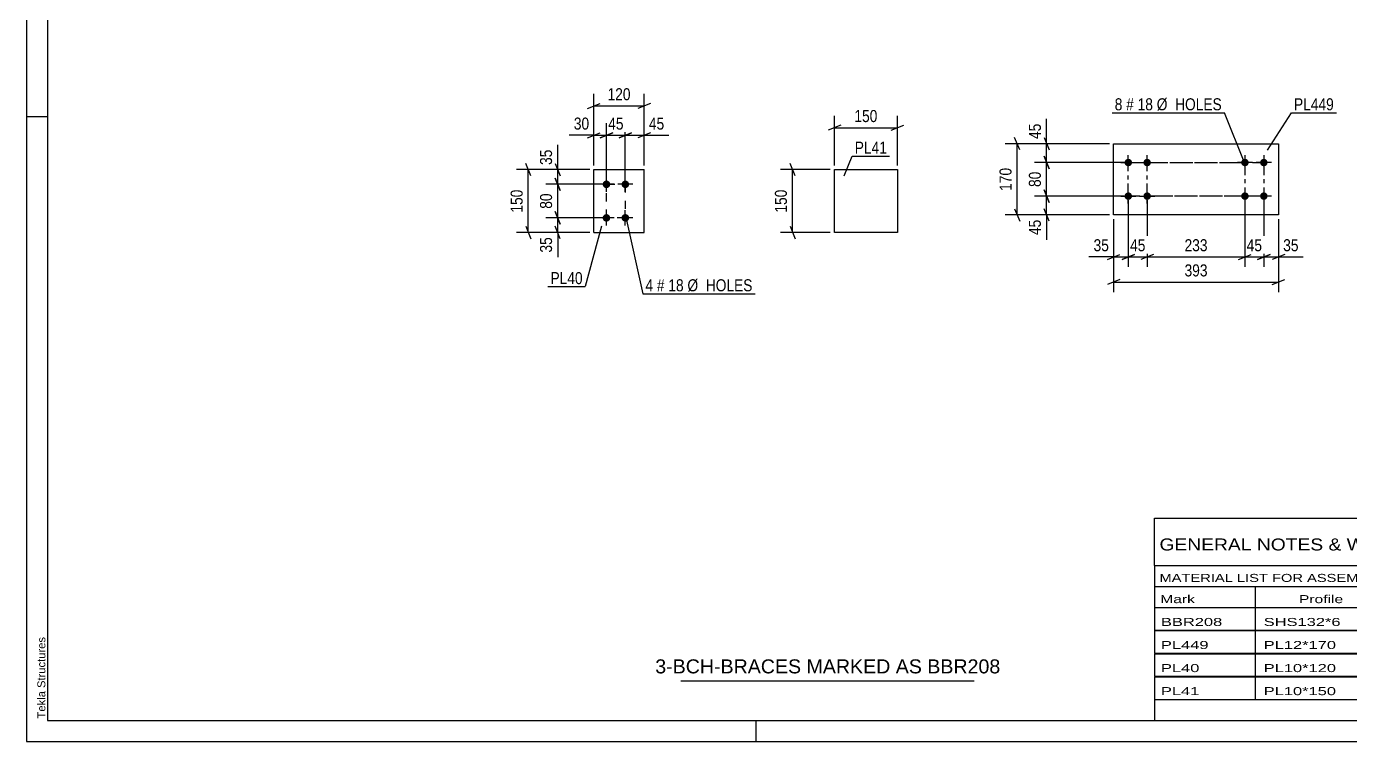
# Model space of a CAD drawing. Header units: millimetres. Extents: x 0 to 594, y 0 to 420.
# Drawn here: x 0 to 315.7, y 0 to 170.5 of the extents above; entities that cross this region are included whole.
import ezdxf

# ---------------------------------------------------------------- set-up
doc = ezdxf.new("R2010")
doc.units = ezdxf.units.MM
doc.linetypes.add('DXK_LINE_DOT2', pattern=[3.9198, 1.9599, -1.9599])
doc.linetypes.add('DXK_LINE_DOT3', pattern=[5.9187, 2.979, -0.9799, 0.9799, -0.9799])
doc.styles.add('Arial', font='ARIAL.TTF', dxfattribs={"height": 0.2})
doc.styles.add('Arial Narrow', font='ARIALN.TTF', dxfattribs={"height": 0.2})

# ---------------------------------------------------------------- blocks, each defined once
blk = doc.blocks.new('Unknown-581589575-1129')
at = {"color": 5, "linetype": 'Continuous'}
for p, q in [((0, 420), (0, 0)), ((5, 415), (5, 5)), ((5, 149), (0, 149)), ((5, 5), (589, 5)), ((174, 0), (174, 5)), ((0, 0), (594, 0))]:
    blk.add_line(p, q, dxfattribs=at)
at = {"color": 174, "linetype": 'Continuous', "style": 'Arial'}
blk.add_text('Tekla Structures', height=1.9102, rotation=90, dxfattribs=at).set_placement((4.5, 5.5))
blk = doc.blocks.new('Part-581589575-4401 - 4400')
at = {"color": 2, "linetype": 'Continuous'}
for p, q in [((259.22, 142.57), (298.53, 142.57)), ((259.22, 125.57), (259.22, 142.57)), ((298.53, 142.57), (298.53, 125.57)), ((298.53, 125.57), (259.22, 125.57))]:
    blk.add_line(p, q, dxfattribs=at)
blk = doc.blocks.new('Bolt-581589575-4402 - 4400')
at = {"linetype": 'Continuous'}
for points in [[(290.53, 137.17, -1), (290.53, 138.97, -1)], [(295.03, 137.17, -1), (295.03, 138.97, -1)], [(290.53, 129.17, -1), (290.53, 130.97, -1)], [(295.03, 129.17, -1), (295.03, 130.97, -1)]]:
    blk.add_hatch(color=1, dxfattribs=at).paths.add_polyline_path(points)
at = {"color": 1, "linetype": 'Continuous'}
for p, q in [((290.53, 139.87), (290.53, 136.27)), ((295.03, 139.87), (295.03, 136.27)), ((292.33, 138.07), (288.73, 138.07)), ((296.83, 138.07), (293.23, 138.07)), ((292.33, 130.07), (288.73, 130.07)), ((290.53, 131.87), (290.53, 128.27)), ((296.83, 130.07), (293.23, 130.07)), ((295.03, 131.87), (295.03, 128.27))]:
    blk.add_line(p, q, dxfattribs=at)
blk = doc.blocks.new('Bolt-581589575-4403 - 4400')
at = {"linetype": 'Continuous'}
for points in [[(262.72, 138.97, -1), (262.72, 137.17, -1)], [(267.22, 138.97, -1), (267.22, 137.17, -1)], [(262.72, 130.97, -1), (262.72, 129.17, -1)], [(267.22, 130.97, -1), (267.22, 129.17, -1)]]:
    blk.add_hatch(color=1, dxfattribs=at).paths.add_polyline_path(points)
at = {"color": 1, "linetype": 'Continuous'}
for p, q in [((262.72, 136.27), (262.72, 139.87)), ((267.22, 136.27), (267.22, 139.87)), ((260.92, 138.07), (264.52, 138.07)), ((265.42, 138.07), (269.02, 138.07)), ((260.92, 130.07), (264.52, 130.07)), ((262.72, 128.27), (262.72, 131.87)), ((265.42, 130.07), (269.02, 130.07)), ((267.22, 128.27), (267.22, 131.87))]:
    blk.add_line(p, q, dxfattribs=at)
blk = doc.blocks.new('Bolt-581589575-2187 - 2153')
at = {"linetype": 'Continuous'}
for points in [[(138.29, 131.98), (138.1, 132), (137.92, 132.05), (137.76, 132.15), (137.62, 132.27), (137.51, 132.43), (137.43, 132.6), (137.39, 132.78), (137.39, 132.97), (137.43, 133.15), (137.51, 133.33), (137.62, 133.48), (137.76, 133.6), (137.92, 133.7), (138.1, 133.76), (138.29, 133.78), (138.48, 133.76), (138.66, 133.7), (138.82, 133.6), (138.96, 133.48), (139.07, 133.33), (139.15, 133.15), (139.18, 132.97), (139.18, 132.78), (139.15, 132.6), (139.07, 132.43), (138.96, 132.27), (138.82, 132.15), (138.66, 132.05), (138.48, 132)], [(142.79, 131.98), (142.6, 132), (142.42, 132.05), (142.26, 132.15), (142.12, 132.27), (142.01, 132.43), (141.93, 132.6), (141.89, 132.78), (141.89, 132.97), (141.93, 133.15), (142.01, 133.33), (142.12, 133.48), (142.26, 133.6), (142.42, 133.7), (142.6, 133.76), (142.79, 133.78), (142.98, 133.76), (143.16, 133.7), (143.32, 133.6), (143.46, 133.48), (143.57, 133.33), (143.65, 133.15), (143.68, 132.97), (143.68, 132.78), (143.65, 132.6), (143.57, 132.43), (143.46, 132.27), (143.32, 132.15), (143.16, 132.05), (142.98, 132)], [(138.29, 123.98), (138.1, 124), (137.92, 124.05), (137.76, 124.15), (137.62, 124.27), (137.51, 124.43), (137.43, 124.6), (137.39, 124.78), (137.39, 124.97), (137.43, 125.15), (137.51, 125.33), (137.62, 125.48), (137.76, 125.6), (137.92, 125.7), (138.1, 125.76), (138.29, 125.78), (138.48, 125.76), (138.66, 125.7), (138.82, 125.6), (138.96, 125.48), (139.07, 125.33), (139.15, 125.15), (139.18, 124.97), (139.18, 124.78), (139.15, 124.6), (139.07, 124.43), (138.96, 124.27), (138.82, 124.15), (138.66, 124.05), (138.48, 124)], [(142.79, 123.98), (142.6, 124), (142.42, 124.05), (142.26, 124.15), (142.12, 124.27), (142.01, 124.43), (141.93, 124.6), (141.89, 124.78), (141.89, 124.97), (141.93, 125.15), (142.01, 125.33), (142.12, 125.48), (142.26, 125.6), (142.42, 125.7), (142.6, 125.76), (142.79, 125.78), (142.98, 125.76), (143.16, 125.7), (143.32, 125.6), (143.46, 125.48), (143.57, 125.33), (143.65, 125.15), (143.68, 124.97), (143.68, 124.78), (143.65, 124.6), (143.57, 124.43), (143.46, 124.27), (143.32, 124.15), (143.16, 124.05), (142.98, 124)]]:
    blk.add_hatch(color=1, dxfattribs=at).paths.add_polyline_path(points)
at = {"color": 1, "linetype": 'Continuous'}
for p, q in [((140.09, 132.88), (136.49, 132.88)), ((138.29, 131.08), (138.29, 134.68)), ((144.59, 132.88), (140.99, 132.88)), ((142.79, 131.08), (142.79, 134.68)), ((138.29, 123.08), (138.29, 126.68)), ((142.79, 123.08), (142.79, 126.68)), ((140.09, 124.88), (136.49, 124.88)), ((144.59, 124.88), (140.99, 124.88))]:
    blk.add_line(p, q, dxfattribs=at)
blk = doc.blocks.new('Part-581589575-2192 - 2153')
at = {"color": 2, "linetype": 'Continuous'}
for p, q in [((135.29, 121.38), (135.29, 136.38)), ((135.29, 136.38), (147.29, 136.38)), ((147.29, 121.38), (147.29, 136.38)), ((135.29, 121.38), (135.29, 121.38)), ((135.29, 121.38), (147.29, 121.38)), ((147.29, 121.38), (147.29, 121.38))]:
    blk.add_line(p, q, dxfattribs=at)
at = {"color": 7, "linetype": 'DXK_LINE_DOT2'}
for p, q in [((135.29, 136.38), (147.29, 136.38)), ((135.29, 121.38), (135.29, 121.38)), ((135.29, 121.38), (147.29, 121.38)), ((147.29, 121.38), (147.29, 121.38))]:
    blk.add_line(p, q, dxfattribs=at)
blk = doc.blocks.new('Part-581589575-2396 - 2390')
at = {"color": 2, "linetype": 'Continuous'}
for p, q in [((192.66, 121.38), (192.66, 136.38)), ((192.66, 136.38), (207.66, 136.38)), ((207.66, 136.38), (207.66, 121.38)), ((207.66, 121.38), (192.66, 121.38))]:
    blk.add_line(p, q, dxfattribs=at)
blk = doc.blocks.new('Rectangle-581589575-4527 - 4400')
at = {"color": 1, "linetype": 'DXK_LINE_DOT3'}
blk.add_lwpolyline([(262.72, 138.07), (295.03, 138.07), (295.03, 130.07), (262.72, 130.07), (262.72, 138.07)], close=True, dxfattribs=at)
blk = doc.blocks.new('Rectangle-581589575-2376 - 2153')
at = {"color": 1, "linetype": 'DXK_LINE_DOT2'}
blk.add_lwpolyline([(138.29, 132.88), (142.79, 132.88), (142.79, 124.88), (138.29, 124.88), (138.29, 132.88)], close=True, dxfattribs=at)
blk = doc.blocks.new('Rectangle-581589575-4537 - 4400')
at = {"color": 1, "linetype": 'DXK_LINE_DOT3'}
blk.add_lwpolyline([(267.22, 138.07), (290.53, 138.07), (290.53, 130.07), (267.22, 130.07), (267.22, 138.07)], close=True, dxfattribs=at)
blk = doc.blocks.new('StraightDimension-581589575-4411 - 4400')
at = {"color": 7, "linetype": 'Continuous'}
for p, q in [((295.03, 129.07), (295.03, 113.17)), ((298.53, 124.57), (298.53, 113.17)), ((293.53, 114.97), (296.53, 116.17)), ((295.03, 115.57), (298.53, 115.57)), ((300.03, 116.17), (297.03, 114.97))]:
    blk.add_line(p, q, dxfattribs=at)
at = {"color": 0}
blk.add_wipeout([(303.91, 116.32), (303.91, 120.52), (299.05, 120.52), (299.05, 116.32)], dxfattribs=at)
at = {"color": 7, "linetype": 'Continuous'}
blk.add_line((298.53, 115.57), (304.43, 115.57), dxfattribs=at)
blk.add_line((298.53, 115.57), (304.43, 115.57), dxfattribs=at)
at = {"color": 3, "style": 'Arial Narrow'}
blk.add_text('35', height=2.863, dxfattribs=at).set_placement((299.65, 116.92))
blk = doc.blocks.new('StraightDimension-581589575-4412 - 4400')
at = {"color": 7, "linetype": 'Continuous'}
for p, q in [((290.53, 129.07), (290.53, 113.17)), ((295.03, 129.07), (295.03, 113.17)), ((289.03, 114.97), (292.03, 116.17)), ((290.53, 115.57), (295.03, 115.57)), ((296.53, 116.17), (293.53, 114.97))]:
    blk.add_line(p, q, dxfattribs=at)
at = {"color": 0}
blk.add_wipeout([(295.21, 116.32), (295.21, 120.52), (290.35, 120.52), (290.35, 116.32)], dxfattribs=at)
at = {"color": 3, "style": 'Arial Narrow'}
blk.add_text('45', height=2.863, dxfattribs=at).set_placement((290.95, 116.92))
blk = doc.blocks.new('StraightDimension-581589575-4413 - 4400')
at = {"color": 7, "linetype": 'Continuous'}
for p, q in [((267.22, 129.07), (267.22, 113.17)), ((290.53, 129.07), (290.53, 113.17)), ((268.72, 116.17), (265.72, 114.97)), ((267.22, 115.57), (290.53, 115.57)), ((289.03, 114.97), (292.03, 116.17))]:
    blk.add_line(p, q, dxfattribs=at)
at = {"color": 0}
blk.add_wipeout([(282.22, 116.32), (282.22, 120.52), (275.53, 120.52), (275.53, 116.32)], dxfattribs=at)
at = {"color": 3, "style": 'Arial Narrow'}
blk.add_text('233', height=2.863, dxfattribs=at).set_placement((276.13, 116.92))
blk = doc.blocks.new('StraightDimension-581589575-4414 - 4400')
at = {"color": 7, "linetype": 'Continuous'}
for p, q in [((262.72, 129.07), (262.72, 113.17)), ((267.22, 129.07), (267.22, 113.17)), ((261.22, 114.97), (264.22, 116.17)), ((262.72, 115.57), (267.22, 115.57)), ((268.72, 116.17), (265.72, 114.97))]:
    blk.add_line(p, q, dxfattribs=at)
at = {"color": 0}
blk.add_wipeout([(267.4, 116.32), (267.4, 120.52), (262.54, 120.52), (262.54, 116.32)], dxfattribs=at)
at = {"color": 3, "style": 'Arial Narrow'}
blk.add_text('45', height=2.863, dxfattribs=at).set_placement((263.14, 116.92))
blk = doc.blocks.new('StraightDimension-581589575-4415 - 4400')
at = {"color": 7, "linetype": 'Continuous'}
for p, q in [((262.72, 129.07), (262.72, 113.17)), ((259.22, 124.57), (259.22, 113.17)), ((257.72, 114.97), (260.72, 116.17)), ((259.22, 115.57), (262.72, 115.57)), ((264.22, 116.17), (261.22, 114.97))]:
    blk.add_line(p, q, dxfattribs=at)
at = {"color": 0}
blk.add_wipeout([(258.69, 116.32), (258.69, 120.52), (253.84, 120.52), (253.84, 116.32)], dxfattribs=at)
at = {"color": 7, "linetype": 'Continuous'}
blk.add_line((259.22, 115.57), (253.31, 115.57), dxfattribs=at)
blk.add_line((259.22, 115.57), (253.31, 115.57), dxfattribs=at)
at = {"color": 3, "style": 'Arial Narrow'}
blk.add_text('35', height=2.863, dxfattribs=at).set_placement((254.44, 116.92))
blk = doc.blocks.new('StraightDimension-581589575-4431 - 4400')
at = {"color": 7, "linetype": 'Continuous'}
for p, q in [((259.22, 124.57), (259.22, 107.17)), ((298.53, 124.57), (298.53, 107.17)), ((260.72, 110.17), (257.72, 108.97)), ((259.22, 109.57), (298.53, 109.57)), ((297.03, 108.97), (300.03, 110.17))]:
    blk.add_line(p, q, dxfattribs=at)
at = {"color": 0}
blk.add_wipeout([(282.22, 110.32), (282.22, 114.52), (275.53, 114.52), (275.53, 110.32)], dxfattribs=at)
at = {"color": 3, "style": 'Arial Narrow'}
blk.add_text('393', height=2.863, dxfattribs=at).set_placement((276.13, 110.92))
blk = doc.blocks.new('StraightDimension-581589575-4435 - 4400')
at = {"color": 7, "linetype": 'Continuous'}
for p, q in [((258.22, 142.57), (240.37, 142.57)), ((242.62, 144.07), (243.82, 141.07)), ((243.22, 138.07), (243.22, 142.57)), ((243.82, 136.57), (242.62, 139.57)), ((261.72, 138.07), (240.37, 138.07))]:
    blk.add_line(p, q, dxfattribs=at)
at = {"color": 0}
blk.add_wipeout([(242.47, 147.95), (238.27, 147.95), (238.27, 143.09), (242.47, 143.09)], dxfattribs=at)
at = {"color": 7, "linetype": 'Continuous'}
blk.add_line((243.22, 142.57), (243.22, 148.47), dxfattribs=at)
blk.add_line((243.22, 142.57), (243.22, 148.47), dxfattribs=at)
at = {"color": 3, "style": 'Arial Narrow'}
blk.add_text('45', height=2.863, rotation=90.0002, dxfattribs=at).set_placement((241.87, 143.69))
blk = doc.blocks.new('StraightDimension-581589575-4436 - 4400')
at = {"color": 7, "linetype": 'Continuous'}
for p, q in [((242.62, 139.57), (243.82, 136.57)), ((261.72, 138.07), (240.37, 138.07)), ((243.22, 130.07), (243.22, 138.07)), ((261.72, 130.07), (240.37, 130.07)), ((243.82, 128.57), (242.62, 131.57))]:
    blk.add_line(p, q, dxfattribs=at)
at = {"color": 0}
blk.add_wipeout([(242.47, 136.49), (238.27, 136.49), (238.27, 131.64), (242.47, 131.64)], dxfattribs=at)
at = {"color": 3, "style": 'Arial Narrow'}
blk.add_text('80', height=2.863, rotation=90.0002, dxfattribs=at).set_placement((241.87, 132.24))
blk = doc.blocks.new('StraightDimension-581589575-4437 - 4400')
at = {"color": 7, "linetype": 'Continuous'}
for p, q in [((261.72, 130.07), (240.37, 130.07)), ((242.62, 131.57), (243.82, 128.57)), ((243.22, 125.57), (243.22, 130.07)), ((243.82, 124.07), (242.62, 127.07)), ((258.22, 125.57), (240.37, 125.57))]:
    blk.add_line(p, q, dxfattribs=at)
at = {"color": 0}
blk.add_wipeout([(242.47, 125.04), (238.27, 125.04), (238.27, 120.18), (242.47, 120.18)], dxfattribs=at)
at = {"color": 7, "linetype": 'Continuous'}
blk.add_line((243.22, 125.57), (243.22, 119.66), dxfattribs=at)
blk.add_line((243.22, 125.57), (243.22, 119.66), dxfattribs=at)
at = {"color": 3, "style": 'Arial Narrow'}
blk.add_text('45', height=2.863, rotation=90.0002, dxfattribs=at).set_placement((241.87, 120.78))
blk = doc.blocks.new('StraightDimension-581589575-4451 - 4400')
at = {"color": 7, "linetype": 'Continuous'}
for p, q in [((258.22, 142.57), (233.37, 142.57)), ((236.82, 141.07), (235.62, 144.07)), ((236.22, 125.57), (236.22, 142.57)), ((235.62, 127.07), (236.82, 124.07)), ((258.22, 125.57), (233.37, 125.57))]:
    blk.add_line(p, q, dxfattribs=at)
at = {"color": 0}
blk.add_wipeout([(235.47, 137.41), (231.27, 137.41), (231.27, 130.72), (235.47, 130.72)], dxfattribs=at)
at = {"color": 3, "style": 'Arial Narrow'}
blk.add_text('170', height=2.863, rotation=90.0002, dxfattribs=at).set_placement((234.87, 131.32))
blk = doc.blocks.new('StraightDimension-581589575-2360 - 2153')
at = {"color": 7, "linetype": 'Continuous'}
for p, q in [((133.79, 150.98), (136.79, 152.18)), ((135.29, 137.38), (135.29, 154.43)), ((135.29, 151.58), (147.29, 151.58)), ((148.79, 152.18), (145.79, 150.98)), ((147.29, 137.38), (147.29, 154.43))]:
    blk.add_line(p, q, dxfattribs=at)
at = {"color": 0}
blk.add_wipeout([(144.63, 152.33), (144.63, 156.53), (137.95, 156.53), (137.95, 152.33)], dxfattribs=at)
at = {"color": 3, "style": 'Arial Narrow'}
blk.add_text('120', height=2.863, dxfattribs=at).set_placement((138.55, 152.93))
blk = doc.blocks.new('StraightDimension-581589575-2292 - 2153')
at = {"color": 7, "linetype": 'Continuous'}
for p, q in [((126.06, 126.38), (127.26, 123.38)), ((137.29, 124.88), (123.81, 124.88)), ((126.66, 121.38), (126.66, 124.88)), ((134.29, 121.38), (123.81, 121.38)), ((127.26, 119.88), (126.06, 122.88))]:
    blk.add_line(p, q, dxfattribs=at)
at = {"color": 0}
blk.add_wipeout([(125.91, 120.85), (121.71, 120.85), (121.71, 116), (125.91, 116)], dxfattribs=at)
at = {"color": 7, "linetype": 'Continuous'}
blk.add_line((126.66, 121.38), (126.66, 115.47), dxfattribs=at)
blk.add_line((126.66, 121.38), (126.66, 115.47), dxfattribs=at)
at = {"color": 3, "style": 'Arial Narrow'}
blk.add_text('35', height=2.863, rotation=90.0002, dxfattribs=at).set_placement((125.31, 116.6))
blk = doc.blocks.new('StraightDimension-581589575-2269 - 2153')
at = {"color": 7, "linetype": 'Continuous'}
for p, q in [((134.29, 136.38), (123.81, 136.38)), ((126.06, 137.88), (127.26, 134.88)), ((126.66, 132.88), (126.66, 136.38)), ((137.29, 132.88), (123.81, 132.88)), ((127.26, 131.38), (126.06, 134.38))]:
    blk.add_line(p, q, dxfattribs=at)
at = {"color": 0}
blk.add_wipeout([(125.91, 141.76), (121.71, 141.76), (121.71, 136.9), (125.91, 136.9)], dxfattribs=at)
at = {"color": 7, "linetype": 'Continuous'}
blk.add_line((126.66, 136.38), (126.66, 142.28), dxfattribs=at)
blk.add_line((126.66, 136.38), (126.66, 142.28), dxfattribs=at)
at = {"color": 3, "style": 'Arial Narrow'}
blk.add_text('35', height=2.863, rotation=90.0002, dxfattribs=at).set_placement((125.31, 137.5))
blk = doc.blocks.new('StraightDimension-581589575-2282 - 2153')
at = {"color": 7, "linetype": 'Continuous'}
for p, q in [((137.29, 132.88), (123.81, 132.88)), ((126.06, 134.38), (127.26, 131.38)), ((126.66, 124.88), (126.66, 132.88)), ((127.26, 123.38), (126.06, 126.38)), ((137.29, 124.88), (123.81, 124.88))]:
    blk.add_line(p, q, dxfattribs=at)
at = {"color": 0}
blk.add_wipeout([(125.91, 131.31), (121.71, 131.31), (121.71, 126.45), (125.91, 126.45)], dxfattribs=at)
at = {"color": 3, "style": 'Arial Narrow'}
blk.add_text('80', height=2.863, rotation=90.0002, dxfattribs=at).set_placement((125.31, 127.05))
blk = doc.blocks.new('StraightDimension-581589575-2306 - 2153')
at = {"color": 7, "linetype": 'Continuous'}
for p, q in [((134.29, 136.38), (116.81, 136.38)), ((120.26, 134.88), (119.06, 137.88)), ((119.66, 121.38), (119.66, 136.38)), ((134.29, 121.38), (116.81, 121.38)), ((119.06, 122.88), (120.26, 119.88))]:
    blk.add_line(p, q, dxfattribs=at)
at = {"color": 0}
blk.add_wipeout([(118.91, 132.22), (114.71, 132.22), (114.71, 125.53), (118.91, 125.53)], dxfattribs=at)
at = {"color": 3, "style": 'Arial Narrow'}
blk.add_text('150', height=2.863, rotation=90.0002, dxfattribs=at).set_placement((118.31, 126.13))
blk = doc.blocks.new('StraightDimension-581589575-2323 - 2153')
at = {"color": 7, "linetype": 'Continuous'}
for p, q in [((142.79, 133.88), (142.79, 147.43)), ((147.29, 137.38), (147.29, 147.43)), ((141.29, 143.98), (144.29, 145.18)), ((142.79, 144.58), (147.29, 144.58)), ((148.79, 145.18), (145.79, 143.98))]:
    blk.add_line(p, q, dxfattribs=at)
at = {"color": 0}
blk.add_wipeout([(152.67, 145.33), (152.67, 149.53), (147.81, 149.53), (147.81, 145.33)], dxfattribs=at)
at = {"color": 7, "linetype": 'Continuous'}
blk.add_line((147.29, 144.58), (153.2, 144.58), dxfattribs=at)
blk.add_line((147.29, 144.58), (153.2, 144.58), dxfattribs=at)
at = {"color": 3, "style": 'Arial Narrow'}
blk.add_text('45', height=2.863, dxfattribs=at).set_placement((148.41, 145.93))
blk = doc.blocks.new('StraightDimension-581589575-2336 - 2153')
at = {"color": 7, "linetype": 'Continuous'}
for p, q in [((138.29, 133.88), (138.29, 147.43)), ((142.79, 133.88), (142.79, 147.43)), ((136.79, 143.98), (139.79, 145.18)), ((138.29, 144.58), (142.79, 144.58)), ((144.29, 145.18), (141.29, 143.98))]:
    blk.add_line(p, q, dxfattribs=at)
at = {"color": 0}
blk.add_wipeout([(142.97, 145.33), (142.97, 149.53), (138.11, 149.53), (138.11, 145.33)], dxfattribs=at)
at = {"color": 3, "style": 'Arial Narrow'}
blk.add_text('45', height=2.863, dxfattribs=at).set_placement((138.71, 145.93))
blk = doc.blocks.new('StraightDimension-581589575-2346 - 2153')
at = {"color": 7, "linetype": 'Continuous'}
for p, q in [((135.29, 137.38), (135.29, 147.43)), ((138.29, 133.88), (138.29, 147.43)), ((133.79, 143.98), (136.79, 145.18)), ((135.29, 144.58), (138.29, 144.58)), ((139.79, 145.18), (136.79, 143.98))]:
    blk.add_line(p, q, dxfattribs=at)
at = {"color": 0}
blk.add_wipeout([(134.76, 145.33), (134.76, 149.53), (129.91, 149.53), (129.91, 145.33)], dxfattribs=at)
at = {"color": 7, "linetype": 'Continuous'}
blk.add_line((135.29, 144.58), (129.38, 144.58), dxfattribs=at)
blk.add_line((135.29, 144.58), (129.38, 144.58), dxfattribs=at)
at = {"color": 3, "style": 'Arial Narrow'}
blk.add_text('30', height=2.863, dxfattribs=at).set_placement((130.51, 145.93))
blk = doc.blocks.new('StraightDimension-581589575-2398 - 2390')
at = {"color": 7, "linetype": 'Continuous'}
for p, q in [((192.66, 137.38), (192.66, 149.23)), ((207.66, 137.38), (207.66, 149.23)), ((194.16, 146.98), (191.16, 145.78)), ((192.66, 146.38), (207.66, 146.38)), ((206.16, 145.78), (209.16, 146.98))]:
    blk.add_line(p, q, dxfattribs=at)
at = {"color": 0}
blk.add_wipeout([(203.5, 147.13), (203.5, 151.33), (196.81, 151.33), (196.81, 147.13)], dxfattribs=at)
at = {"color": 3, "style": 'Arial Narrow'}
blk.add_text('150', height=2.863, dxfattribs=at).set_placement((197.41, 147.73))
blk = doc.blocks.new('StraightDimension-581589575-2409 - 2390')
at = {"color": 7, "linetype": 'Continuous'}
for p, q in [((191.66, 136.38), (179.81, 136.38)), ((183.26, 134.88), (182.06, 137.88)), ((182.66, 121.38), (182.66, 136.38)), ((191.66, 121.38), (179.81, 121.38)), ((182.06, 122.88), (183.26, 119.88))]:
    blk.add_line(p, q, dxfattribs=at)
at = {"color": 0}
blk.add_wipeout([(181.91, 132.22), (177.71, 132.22), (177.71, 125.53), (181.91, 125.53)], dxfattribs=at)
at = {"color": 3, "style": 'Arial Narrow'}
blk.add_text('150', height=2.863, rotation=90.0002, dxfattribs=at).set_placement((181.31, 126.13))
blk = doc.blocks.new('Unknown-581589575-4747')
at = {"color": 7, "linetype": 'Continuous'}
blk.add_line((156, 14.5), (226, 14.5), dxfattribs=at)
at = {"color": 7, "style": 'Arial'}
blk.add_text('3-BCH-BRACES MARKED AS BBR208', height=3.3428, dxfattribs=at).set_placement((149.93, 16.25))
blk = doc.blocks.new('Unknown-581589575-4746')
at = {"color": 7, "linetype": 'Continuous'}
for p, q in [((269, 53.25), (429, 53.25)), ((269, 42), (269, 53.25)), ((429, 53.25), (429, 42)), ((269, 42), (429, 42)), ((269, 42), (269, 37)), ((429, 42), (429, 37)), ((269, 37), (429, 37)), ((269, 37), (269, 32)), ((293, 37), (293, 32)), ((328.5, 37), (328.5, 32)), ((354.5, 37), (354.5, 32)), ((367.5, 37), (367.5, 32)), ((385, 37), (385, 32)), ((407, 37), (407, 32)), ((429, 37), (429, 32)), ((269, 32), (429, 32)), ((269, 31.95), (269, 26.55)), ((269, 31.95), (429, 31.95)), ((293, 32), (293, 26.5)), ((328.5, 32), (328.5, 26.5)), ((354.5, 32), (354.5, 26.5)), ((367.5, 32), (367.5, 26.5)), ((385, 32), (385, 26.5)), ((407, 32), (407, 26.5)), ((429, 31.95), (429, 26.55)), ((269, 26.55), (429, 26.55)), ((269, 26.45), (269, 21.05)), ((269, 26.45), (429, 26.45)), ((293, 26.5), (293, 21)), ((328.5, 26.5), (328.5, 21)), ((354.5, 26.5), (354.5, 21)), ((367.5, 26.5), (367.5, 21)), ((385, 26.5), (385, 21)), ((407, 26.5), (407, 21)), ((429, 26.45), (429, 21.05)), ((269, 21.05), (429, 21.05)), ((269, 20.95), (269, 15.55)), ((269, 20.95), (429, 20.95)), ((293, 21), (293, 15.5)), ((328.5, 21), (328.5, 15.5)), ((354.5, 21), (354.5, 15.5)), ((367.5, 21), (367.5, 15.5)), ((385, 21), (385, 15.5)), ((407, 21), (407, 15.5)), ((429, 20.95), (429, 15.55)), ((269, 15.55), (429, 15.55)), ((269, 15.45), (269, 10.05)), ((269, 15.45), (429, 15.45)), ((293, 15.5), (293, 10)), ((328.5, 15.5), (328.5, 10)), ((354.5, 15.5), (354.5, 10)), ((367.5, 15.5), (367.5, 10)), ((385, 15.5), (385, 10)), ((407, 15.5), (407, 10)), ((429, 15.45), (429, 10.05)), ((269, 10.05), (429, 10.05)), ((269, 10), (429, 10)), ((269, 10), (269, 5)), ((385, 10), (385, 5)), ((407, 10), (407, 5)), ((429, 10), (429, 5)), ((269, 5), (429, 5))]:
    blk.add_line(p, q, dxfattribs=at)
at = {"color": 7, "style": 'Arial Narrow'}
for s, height, width, p in [('GENERAL NOTES & WELD DETAILS :', 2.8633, 1.4, (270.15, 45.56)), ('REFER TYP DRAWING TYP-01', 1.9089, 1.6, (353.7, 45.66)), ("MATERIAL LIST FOR ASSEMBLY MK'D", 1.9089, 1.6, (270.15, 38.06)), ('BBR208', 1.909, 1.794707, (361.48, 37.97)), ('3', 1.91, 1.794707, (391.08, 38.06)), ('No. Required', 1.9089, 1.6, (400.41, 38.06)), ('Mark', 1.909, 1.7, (270.34, 33)), ('Profile', 1.909, 1.7, (303.41, 33)), ('Material', 1.909, 1.7, (333.54, 33.06)), ('No.', 1.909, 1.7, (358.5, 33.06)), ('Length', 1.909, 1.7, (369, 33.06)), ('Area', 1.909, 1.7, (391.5, 33.06)), ('Weight', 1.909, 1.7, (411, 33.06))]:
    blk.add_text(s, height=height, dxfattribs=dict(at, width=width)).set_placement(p)
at = {"color": 7, "linetype": 'Continuous', "style": 'Arial Narrow'}
for s, height, width, p in [('BBR208', 1.909, 1.794707, (270.5, 27.56)), ('SHS132*6', 1.909, 1.794707, (295, 27.56)), ('E350', 1.909, 1.794707, (334.74, 27.56)), ('1', 1.91, 1.794707, (358.86, 27.56)), ('2305', 1.909, 1.794707, (371.58, 27.56)), ('1.2', 1.909, 1.794707, (395.32, 27.56)), ('54.5', 1.909, 1.794707, (414.14, 27.56)), ('PL449', 1.909, 1.794707, (270.5, 22.06)), ('PL12*170', 1.909, 1.794707, (295, 22.06)), ('E350', 1.909, 1.794707, (334.74, 22.06)), ('1', 1.91, 1.794707, (358.86, 22.06)), ('393', 1.909, 1.794707, (373.77, 22.06)), ('0.1', 1.909, 1.794707, (395.32, 22.06)), ('6.3', 1.909, 1.794707, (416.33, 22.06)), ('PL40', 1.909, 1.794707, (270.5, 16.56)), ('PL10*120', 1.909, 1.794707, (295, 16.56)), ('E350', 1.909, 1.794707, (334.74, 16.56)), ('4', 1.91, 1.794707, (358.86, 16.56)), ('150', 1.909, 1.794707, (373.77, 16.56)), ('0.0', 1.909, 1.794707, (395.32, 16.56)), ('5.7', 1.909, 1.794707, (416.33, 16.56)), ('PL41', 1.909, 1.794707, (270.5, 11.06)), ('PL10*150', 1.909, 1.794707, (295, 11.06)), ('E350', 1.909, 1.794707, (334.74, 11.06)), ('2', 1.91, 1.794707, (358.86, 11.06)), ('150', 1.909, 1.794707, (373.77, 11.06)), ('0.1', 1.909, 1.794707, (395.32, 11.06)), ('3.5', 1.909, 1.794707, (416.33, 11.06)), ('Total', 1.909, 1.7, (371.33, 6.5)), ('1.6', 1.909, 1.794707, (394.83, 6.5)), ('70.0', 1.909, 1.794707, (414.14, 6.5))]:
    blk.add_text(s, height=height, dxfattribs=dict(at, width=width)).set_placement(p)
blk = doc.blocks.new('MarkSet-581589575-4550 - 4400')
at = {"color": 0}
blk.add_wipeout([(261.31, 150.53), (261.31, 153.53), (259.48, 153.53), (259.48, 150.53)], dxfattribs=at)
blk.add_wipeout([(261.31, 150.53), (261.31, 153.53), (259.48, 153.53), (259.48, 150.53)], dxfattribs=at)
blk.add_wipeout([(264.04, 150.53), (264.04, 153.53), (262.21, 153.53), (262.21, 150.53)], dxfattribs=at)
blk.add_wipeout([(264.04, 150.53), (264.04, 153.53), (262.21, 153.53), (262.21, 150.53)], dxfattribs=at)
at = {"color": 3, "style": 'Arial Narrow'}
blk.add_text('8', height=2.86, dxfattribs=at).set_placement((259.48, 150.53))
at = {"color": 0}
blk.add_wipeout([(268.6, 150.53), (268.6, 153.53), (264.94, 153.53), (264.94, 150.53)], dxfattribs=at)
blk.add_wipeout([(268.6, 150.53), (268.6, 153.53), (264.94, 153.53), (264.94, 150.53)], dxfattribs=at)
at = {"color": 3, "style": 'Arial Narrow'}
blk.add_text('#', height=2.86, dxfattribs=at).set_placement((262.21, 150.53))
at = {"color": 0}
blk.add_wipeout([(285.02, 150.53), (285.02, 153.53), (269.5, 153.53), (269.5, 150.53)], dxfattribs=at)
blk.add_wipeout([(285.02, 150.53), (285.02, 153.53), (269.5, 153.53), (269.5, 150.53)], dxfattribs=at)
at = {"color": 7, "linetype": 'Continuous'}
for p in [(258.88, 149.93), (290.53, 137.86)]:
    blk.add_line(p, (285.62, 149.93), dxfattribs=at)
at = {"color": 3, "style": 'Arial Narrow'}
for s, p in [('18', (264.94, 150.53)), ('Ø  HOLES', (269.5, 150.53))]:
    blk.add_text(s, height=2.863, dxfattribs=at).set_placement(p)
blk = doc.blocks.new('Mark-581589575-4454 - 4400')
at = {"color": 0}
blk.add_wipeout([(311.74, 150.53), (311.74, 153.53), (302.23, 153.53), (302.23, 150.53)], dxfattribs=at)
blk.add_wipeout([(311.74, 150.53), (311.74, 153.53), (302.23, 153.53), (302.23, 150.53)], dxfattribs=at)
at = {"color": 30, "linetype": 'Continuous'}
for p, q in [((295.92, 141), (301.63, 149.93)), ((301.63, 149.93), (312.34, 149.93))]:
    blk.add_line(p, q, dxfattribs=at)
at = {"color": 3, "style": 'Arial Narrow'}
blk.add_text('PL449', height=2.863, dxfattribs=at).set_placement((302.23, 150.53))
blk = doc.blocks.new('Mark-581589575-2183 - 2153')
at = {"color": 0}
blk.add_wipeout([(149.42, 107.37), (149.42, 110.37), (147.59, 110.37), (147.59, 107.37)], dxfattribs=at)
blk.add_wipeout([(149.42, 107.37), (149.42, 110.37), (147.59, 110.37), (147.59, 107.37)], dxfattribs=at)
at = {"color": 7, "linetype": 'Continuous'}
blk.add_line((142.91, 125.03), (146.99, 106.77), dxfattribs=at)
at = {"color": 0}
blk.add_wipeout([(152.14, 107.37), (152.14, 110.37), (150.32, 110.37), (150.32, 107.37)], dxfattribs=at)
blk.add_wipeout([(152.14, 107.37), (152.14, 110.37), (150.32, 110.37), (150.32, 107.37)], dxfattribs=at)
at = {"color": 3, "style": 'Arial Narrow'}
blk.add_text('4', height=2.86, dxfattribs=at).set_placement((147.59, 107.37))
at = {"color": 0}
blk.add_wipeout([(156.7, 107.37), (156.7, 110.37), (153.04, 110.37), (153.04, 107.37)], dxfattribs=at)
blk.add_wipeout([(156.7, 107.37), (156.7, 110.37), (153.04, 110.37), (153.04, 107.37)], dxfattribs=at)
at = {"color": 3, "style": 'Arial Narrow'}
blk.add_text('#', height=2.86, dxfattribs=at).set_placement((150.32, 107.37))
at = {"color": 0}
blk.add_wipeout([(173.13, 107.37), (173.13, 110.37), (157.6, 110.37), (157.6, 107.37)], dxfattribs=at)
blk.add_wipeout([(173.13, 107.37), (173.13, 110.37), (157.6, 110.37), (157.6, 107.37)], dxfattribs=at)
at = {"color": 7, "linetype": 'Continuous'}
blk.add_line((146.99, 106.77), (173.73, 106.77), dxfattribs=at)
at = {"color": 3, "style": 'Arial Narrow'}
for s, p in [('18', (153.04, 107.37)), ('Ø  HOLES', (157.6, 107.37))]:
    blk.add_text(s, height=2.863, dxfattribs=at).set_placement(p)
blk = doc.blocks.new('Mark-581589575-2188 - 2153')
at = {"color": 0}
blk.add_wipeout([(132.61, 109.08), (132.61, 112.08), (124.94, 112.08), (124.94, 109.08)], dxfattribs=at)
blk.add_wipeout([(132.61, 109.08), (132.61, 112.08), (124.94, 112.08), (124.94, 109.08)], dxfattribs=at)
at = {"color": 30, "linetype": 'Continuous'}
for p in [(137.13, 122.88), (124.34, 108.48)]:
    blk.add_line(p, (133.21, 108.48), dxfattribs=at)
at = {"color": 3, "style": 'Arial Narrow'}
blk.add_text('PL40', height=2.863, dxfattribs=at).set_placement((124.94, 109.08))
blk = doc.blocks.new('Mark-581589575-2392 - 2390')
at = {"color": 0}
blk.add_wipeout([(205.16, 140.19), (205.16, 143.19), (197.49, 143.19), (197.49, 140.19)], dxfattribs=at)
blk.add_wipeout([(205.16, 140.19), (205.16, 143.19), (197.49, 143.19), (197.49, 140.19)], dxfattribs=at)
at = {"color": 30, "linetype": 'Continuous'}
for p, q in [((194.93, 134.91), (196.89, 139.59)), ((196.89, 139.59), (205.76, 139.59))]:
    blk.add_line(p, q, dxfattribs=at)
at = {"color": 3, "style": 'Arial Narrow'}
blk.add_text('PL41', height=2.863, dxfattribs=at).set_placement((197.49, 140.19))

msp = doc.modelspace()

# ---------------------------------------------------------------- block references
for name in ['Unknown-581589575-1129', 'Part-581589575-4401 - 4400', 'Bolt-581589575-4403 - 4400', 'Bolt-581589575-4402 - 4400', 'Part-581589575-2192 - 2153', 'Part-581589575-2396 - 2390', 'Rectangle-581589575-4527 - 4400', 'Rectangle-581589575-4537 - 4400', 'Bolt-581589575-2187 - 2153', 'Rectangle-581589575-2376 - 2153', 'Unknown-581589575-4746', 'Unknown-581589575-4747']:
    msp.add_blockref(name, (0, 0))

# ---------------------------------------------------------------- next in the draw order: block references
for name in ['StraightDimension-581589575-2360 - 2153', 'Mark-581589575-4454 - 4400', 'StraightDimension-581589575-2398 - 2390', 'StraightDimension-581589575-4435 - 4400', 'StraightDimension-581589575-2292 - 2153', 'StraightDimension-581589575-4411 - 4400', 'Mark-581589575-2183 - 2153']:
    msp.add_blockref(name, (0, 0))

# ---------------------------------------------------------------- next in the draw order: block references
for name in ['StraightDimension-581589575-2323 - 2153', 'StraightDimension-581589575-2269 - 2153', 'Mark-581589575-2392 - 2390', 'StraightDimension-581589575-2409 - 2390', 'StraightDimension-581589575-4412 - 4400']:
    msp.add_blockref(name, (0, 0))

# ---------------------------------------------------------------- next in the draw order: block references
for name in ['StraightDimension-581589575-2282 - 2153', 'StraightDimension-581589575-4413 - 4400']:
    msp.add_blockref(name, (0, 0))

# ---------------------------------------------------------------- next in the draw order: block references
for name in ['StraightDimension-581589575-2336 - 2153', 'StraightDimension-581589575-2306 - 2153', 'StraightDimension-581589575-4414 - 4400']:
    msp.add_blockref(name, (0, 0))

# ---------------------------------------------------------------- next in the draw order: block references
for name in ['StraightDimension-581589575-2346 - 2153', 'StraightDimension-581589575-4415 - 4400', 'Mark-581589575-2188 - 2153']:
    msp.add_blockref(name, (0, 0))

# ---------------------------------------------------------------- next in the draw order: block references
for name in ['StraightDimension-581589575-4436 - 4400', 'StraightDimension-581589575-4431 - 4400']:
    msp.add_blockref(name, (0, 0))

# ---------------------------------------------------------------- next in the draw order: block references
msp.add_blockref('StraightDimension-581589575-4437 - 4400', (0, 0))

# ---------------------------------------------------------------- next in the draw order: block references
msp.add_blockref('StraightDimension-581589575-4451 - 4400', (0, 0))

# ---------------------------------------------------------------- next in the draw order: block references
msp.add_blockref('MarkSet-581589575-4550 - 4400', (0, 0))

doc.saveas('drawing.dxf')
